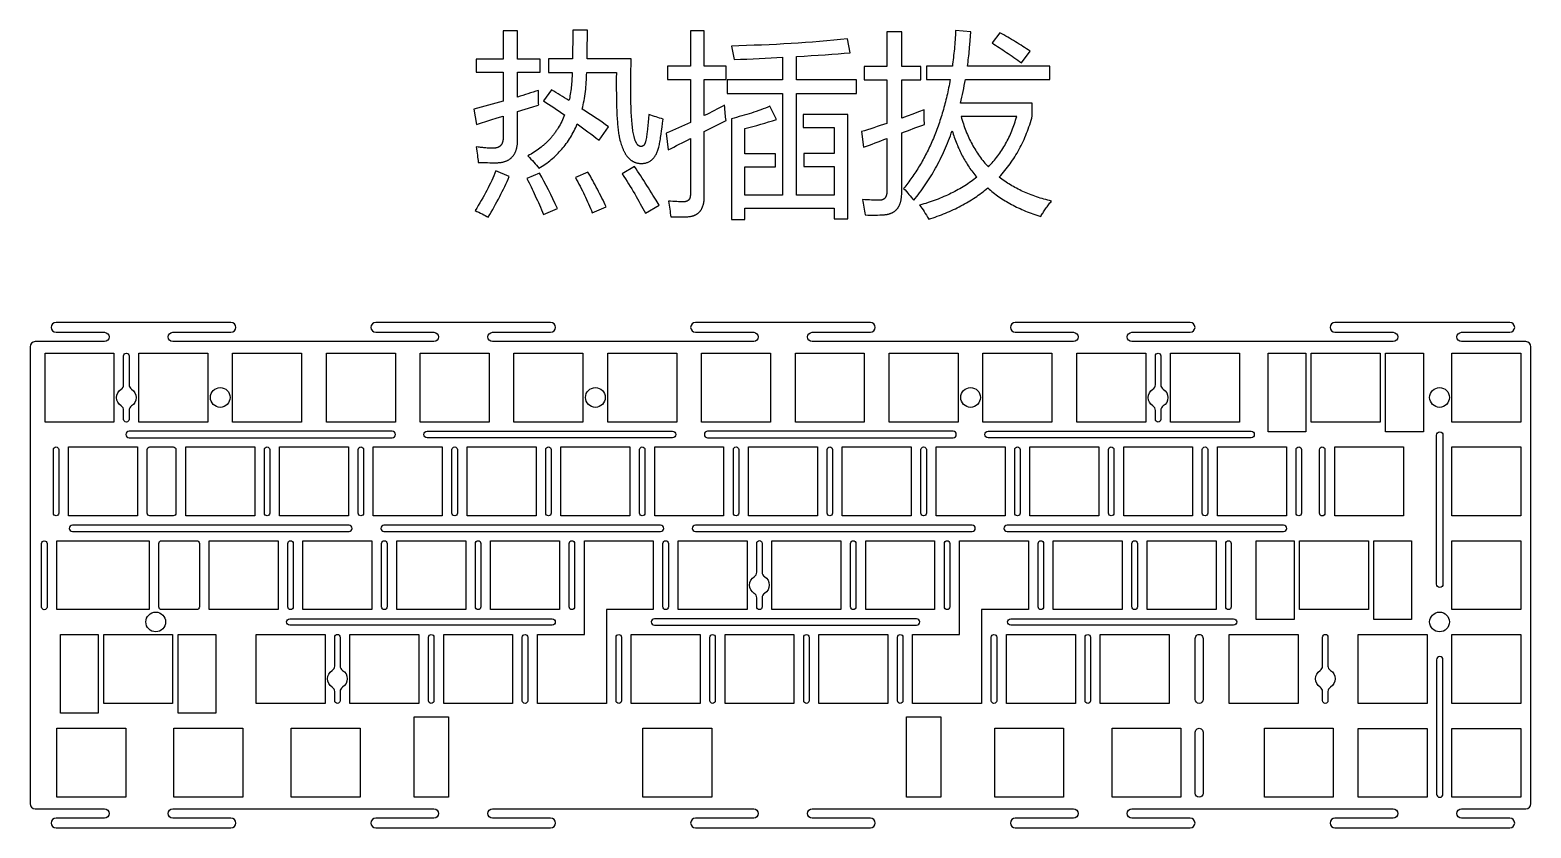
# Model space of a CAD drawing. Header units: millimetres. Extents: x -425 to 310, y -33 to 130.
# Drawn here: x -425 to -120.1, y -32.6 to 129.5 of the extents above; entities that cross this region are included whole.
import ezdxf

# ---------------------------------------------------------------- set-up
doc = ezdxf.new("R2010")
doc.units = ezdxf.units.MM
doc.header["$MEASUREMENT"] = 0
doc.layers.add('Ä¬ÈÏÖµ', color=7, linetype='Continuous', true_color=0xffffff)

msp = doc.modelspace()

# ---------------------------------------------------------------- linework, layer by layer
at = {"layer": 'Ä¬ÈÏÖµ'}
for points in [[(-334.85, 113.43), (-334.27, 110.34), (-331.39, 111.23), (-330.09, 111.64), (-328.88, 112.02), (-328.88, 107.59), (-328.89, 107.46), (-328.89, 107.33), (-328.9, 107.21), (-328.92, 107.1), (-328.93, 106.98), (-328.96, 106.87), (-328.98, 106.77), (-329.01, 106.67), (-329.05, 106.57), (-329.06, 106.53), (-329.08, 106.48), (-329.1, 106.44), (-329.13, 106.39), (-329.15, 106.35), (-329.17, 106.31), (-329.2, 106.27), (-329.22, 106.23), (-329.25, 106.19), (-329.28, 106.16), (-329.31, 106.12), (-329.34, 106.08), (-329.37, 106.05), (-329.4, 106.02), (-329.43, 105.98), (-329.46, 105.95), (-329.5, 105.92), (-329.53, 105.89), (-329.57, 105.87), (-329.61, 105.84), (-329.65, 105.81), (-329.69, 105.79), (-329.73, 105.76), (-329.77, 105.74), (-329.81, 105.72), (-329.85, 105.7), (-329.9, 105.68), (-329.94, 105.66), (-330.04, 105.62), (-330.14, 105.59), (-330.24, 105.57), (-330.35, 105.55), (-330.46, 105.53), (-330.57, 105.51), (-330.69, 105.5), (-330.81, 105.5), (-330.94, 105.49), (-331.13, 105.5), (-331.33, 105.5), (-331.53, 105.5), (-331.73, 105.51), (-331.94, 105.52), (-332.15, 105.54), (-332.36, 105.55), (-332.57, 105.57), (-332.79, 105.59), (-333.01, 105.62), (-333.23, 105.64), (-333.46, 105.67), (-333.68, 105.7), (-333.92, 105.73), (-334.38, 105.8), (-334.31, 105.35), (-334.24, 104.91), (-334.17, 104.49), (-334.11, 104.08), (-334.06, 103.69), (-334.01, 103.32), (-333.96, 102.97), (-333.92, 102.63), (-333.44, 102.61), (-332.97, 102.59), (-332.51, 102.58), (-332.05, 102.57), (-331.6, 102.56), (-331.17, 102.56), (-330.74, 102.55), (-330.32, 102.55), (-330.18, 102.55), (-330.05, 102.55), (-329.92, 102.56), (-329.79, 102.57), (-329.66, 102.58), (-329.53, 102.59), (-329.41, 102.61), (-329.29, 102.62), (-329.17, 102.64), (-329.06, 102.66), (-328.94, 102.69), (-328.83, 102.72), (-328.72, 102.74), (-328.61, 102.77), (-328.51, 102.81), (-328.4, 102.84), (-328.3, 102.88), (-328.2, 102.92), (-328.1, 102.96), (-328.01, 103.01), (-327.92, 103.05), (-327.83, 103.1), (-327.74, 103.16), (-327.65, 103.21), (-327.57, 103.27), (-327.48, 103.32), (-327.4, 103.38), (-327.33, 103.45), (-327.25, 103.51), (-327.18, 103.58), (-327.1, 103.65), (-327.03, 103.72), (-326.97, 103.8), (-326.9, 103.87), (-326.84, 103.95), (-326.78, 104.03), (-326.72, 104.12), (-326.66, 104.2), (-326.61, 104.29), (-326.56, 104.38), (-326.51, 104.47), (-326.46, 104.57), (-326.41, 104.67), (-326.37, 104.77), (-326.33, 104.87), (-326.29, 104.97), (-326.25, 105.08), (-326.21, 105.19), (-326.18, 105.3), (-326.15, 105.41), (-326.12, 105.53), (-326.09, 105.64), (-326.07, 105.76), (-326.05, 105.89), (-326.03, 106.01), (-326.01, 106.14), (-325.99, 106.27), (-325.98, 106.4), (-325.97, 106.53), (-325.96, 106.67), (-325.95, 106.81), (-325.94, 106.95), (-325.94, 107.09), (-325.94, 107.24), (-325.94, 112.93), (-322.82, 113.91), (-321.99, 114.17), (-321.64, 114.29), (-321.66, 114.59), (-321.67, 114.91), (-321.69, 115.25), (-321.7, 115.6), (-321.71, 115.98), (-321.71, 116.38), (-321.72, 116.79), (-321.72, 117.23, -0.003404), (-325.94, 115.89), (-325.94, 120.95), (-321.37, 120.95), (-321.37, 123.62), (-325.94, 123.62), (-325.94, 129.35), (-328.88, 129.35), (-328.88, 123.62), (-334.38, 123.62), (-334.38, 120.95), (-328.88, 120.95), (-328.88, 115.04, -0.006172)], [(-320.71, 115.14), (-320.19, 114.81), (-319.66, 114.46), (-319.13, 114.12), (-318.6, 113.76), (-318.05, 113.39), (-317.5, 113.02), (-316.95, 112.64), (-316.39, 112.25), (-316.53, 111.91), (-316.68, 111.57), (-316.83, 111.24), (-316.98, 110.92), (-317.15, 110.6), (-317.32, 110.28), (-317.49, 109.97), (-317.67, 109.66), (-317.86, 109.36), (-317.95, 109.22), (-318.05, 109.07), (-318.15, 108.93), (-318.25, 108.78), (-318.35, 108.64), (-318.46, 108.5), (-318.56, 108.36), (-318.67, 108.22), (-318.78, 108.08), (-318.89, 107.95), (-319, 107.81), (-319.11, 107.68), (-319.22, 107.55), (-319.34, 107.42), (-319.46, 107.29), (-319.58, 107.16), (-319.7, 107.03), (-319.82, 106.91), (-319.94, 106.78), (-320.07, 106.66), (-320.19, 106.54), (-320.32, 106.42), (-320.45, 106.3), (-320.58, 106.18), (-320.71, 106.07), (-320.85, 105.95), (-321.12, 105.73), (-321.4, 105.51), (-321.68, 105.3), (-321.98, 105.09), (-322.27, 104.88), (-322.58, 104.68), (-322.88, 104.49), (-323.2, 104.3), (-323.52, 104.12), (-323.85, 103.94), (-323.53, 103.62), (-323.23, 103.29), (-322.93, 102.97), (-322.65, 102.66), (-322.37, 102.34), (-322.11, 102.03), (-321.85, 101.73), (-321.6, 101.43), (-321.27, 101.63), (-320.94, 101.84), (-320.62, 102.05), (-320.31, 102.27), (-320, 102.49), (-319.69, 102.72), (-319.4, 102.96), (-319.1, 103.2), (-318.82, 103.44), (-318.54, 103.69), (-318.26, 103.94), (-317.99, 104.2), (-317.73, 104.46), (-317.47, 104.73), (-317.22, 105.01), (-316.97, 105.29), (-316.73, 105.57), (-316.5, 105.86), (-316.27, 106.15), (-316.05, 106.45), (-315.83, 106.76), (-315.62, 107.07), (-315.41, 107.38), (-315.21, 107.7), (-315.02, 108.02), (-314.83, 108.35), (-314.64, 108.69), (-314.47, 109.03), (-314.3, 109.37), (-314.13, 109.72), (-313.97, 110.07), (-313.82, 110.43), (-313.28, 110.04), (-312.74, 109.64), (-312.2, 109.24), (-311.65, 108.83), (-311.09, 108.41), (-310.53, 107.99), (-309.97, 107.56), (-309.4, 107.12), (-307.46, 109.87, 0.007913), (-312.83, 113.45), (-312.72, 113.88), (-312.62, 114.31), (-312.53, 114.74), (-312.44, 115.18), (-312.36, 115.63), (-312.29, 116.08), (-312.22, 116.53), (-312.16, 116.99), (-312.11, 117.46), (-312.06, 117.93), (-312.01, 118.41), (-311.98, 118.89), (-311.95, 119.38), (-311.93, 119.87), (-311.91, 120.37), (-311.9, 120.87), (-305.88, 120.87), (-305.89, 119.71), (-305.89, 118.59), (-305.89, 117.52), (-305.88, 116.49), (-305.87, 115.52), (-305.85, 114.58), (-305.82, 113.69), (-305.81, 113.27), (-305.79, 112.85), (-305.77, 112.45), (-305.75, 112.06), (-305.73, 111.68), (-305.7, 111.31), (-305.68, 110.95), (-305.65, 110.61), (-305.62, 110.27), (-305.59, 109.95), (-305.56, 109.64), (-305.53, 109.34), (-305.49, 109.05), (-305.46, 108.77), (-305.42, 108.51), (-305.38, 108.25), (-305.34, 108.01), (-305.29, 107.78), (-305.22, 107.45), (-305.14, 107.13), (-305.06, 106.82), (-304.97, 106.52), (-304.88, 106.23), (-304.78, 105.95), (-304.68, 105.68), (-304.58, 105.42), (-304.52, 105.3), (-304.47, 105.18), (-304.41, 105.06), (-304.36, 104.94), (-304.3, 104.83), (-304.24, 104.71), (-304.18, 104.6), (-304.12, 104.5), (-304.06, 104.39), (-303.99, 104.29), (-303.93, 104.19), (-303.86, 104.1), (-303.8, 104.01), (-303.73, 103.91), (-303.66, 103.83), (-303.59, 103.74), (-303.52, 103.66), (-303.45, 103.58), (-303.37, 103.5), (-303.3, 103.43), (-303.23, 103.35), (-303.15, 103.28), (-303.07, 103.22), (-302.99, 103.15), (-302.92, 103.09), (-302.84, 103.03), (-302.75, 102.98), (-302.67, 102.92), (-302.59, 102.87), (-302.5, 102.82), (-302.42, 102.78), (-302.33, 102.73), (-302.24, 102.69), (-302.15, 102.65), (-302.07, 102.62), (-301.97, 102.58), (-301.88, 102.55), (-301.79, 102.53), (-301.7, 102.5), (-301.6, 102.48), (-301.5, 102.46), (-301.41, 102.44), (-301.31, 102.43), (-301.21, 102.42), (-301.11, 102.41), (-301.01, 102.4), (-300.9, 102.4), (-300.8, 102.4), (-300.63, 102.4), (-300.46, 102.41), (-300.3, 102.43), (-300.13, 102.45), (-299.98, 102.48), (-299.82, 102.52), (-299.68, 102.57), (-299.53, 102.62), (-299.39, 102.68), (-299.25, 102.74), (-299.12, 102.82), (-298.99, 102.9), (-298.86, 102.98), (-298.74, 103.08), (-298.62, 103.18), (-298.51, 103.29), (-298.4, 103.4), (-298.29, 103.52), (-298.19, 103.65), (-298.09, 103.79), (-297.99, 103.93), (-297.9, 104.08), (-297.81, 104.24), (-297.73, 104.4), (-297.65, 104.57), (-297.57, 104.75), (-297.5, 104.93), (-297.43, 105.12), (-297.37, 105.32), (-297.31, 105.53), (-297.25, 105.74), (-297.2, 105.96), (-297.15, 106.22), (-297.09, 106.48), (-297.04, 106.76), (-296.99, 107.06), (-296.94, 107.36), (-296.88, 107.67), (-296.83, 108), (-296.78, 108.33), (-296.68, 109.04), (-296.58, 109.79), (-296.48, 110.58), (-296.39, 111.42), (-296.74, 111.52), (-297.09, 111.62), (-297.44, 111.73), (-297.8, 111.85), (-298.16, 111.97), (-298.52, 112.09), (-298.89, 112.22), (-299.25, 112.35), (-299.32, 111.55), (-299.39, 110.79), (-299.47, 110.08), (-299.54, 109.41), (-299.62, 108.78), (-299.66, 108.48), (-299.7, 108.2), (-299.74, 107.92), (-299.79, 107.66), (-299.83, 107.4), (-299.87, 107.16), (-299.9, 107), (-299.94, 106.85), (-299.98, 106.71), (-300, 106.65), (-300.02, 106.58), (-300.05, 106.52), (-300.07, 106.47), (-300.1, 106.41), (-300.12, 106.36), (-300.15, 106.31), (-300.18, 106.26), (-300.21, 106.21), (-300.24, 106.17), (-300.27, 106.13), (-300.3, 106.09), (-300.32, 106.08), (-300.34, 106.06), (-300.36, 106.04), (-300.37, 106.03), (-300.39, 106.01), (-300.41, 106), (-300.43, 105.98), (-300.45, 105.97), (-300.47, 105.96), (-300.49, 105.95), (-300.51, 105.94), (-300.53, 105.93), (-300.55, 105.92), (-300.57, 105.91), (-300.59, 105.9), (-300.61, 105.89), (-300.63, 105.88), (-300.65, 105.87), (-300.67, 105.87), (-300.69, 105.86), (-300.72, 105.86), (-300.74, 105.85), (-300.76, 105.85), (-300.78, 105.85), (-300.81, 105.85), (-300.83, 105.84), (-300.85, 105.84), (-300.88, 105.84), (-300.91, 105.84), (-300.94, 105.84), (-300.97, 105.85), (-301, 105.85), (-301.03, 105.86), (-301.06, 105.86), (-301.09, 105.87), (-301.11, 105.88), (-301.14, 105.89), (-301.17, 105.9), (-301.2, 105.91), (-301.23, 105.92), (-301.25, 105.94), (-301.28, 105.95), (-301.31, 105.97), (-301.33, 105.99), (-301.36, 106), (-301.39, 106.02), (-301.41, 106.04), (-301.44, 106.07), (-301.46, 106.09), (-301.49, 106.11), (-301.51, 106.14), (-301.54, 106.16), (-301.59, 106.22), (-301.64, 106.28), (-301.68, 106.34), (-301.73, 106.41), (-301.78, 106.49), (-301.82, 106.57), (-301.86, 106.65), (-301.91, 106.74), (-301.95, 106.83), (-301.99, 106.92), (-302.03, 107.02), (-302.07, 107.13), (-302.11, 107.24), (-302.15, 107.35), (-302.18, 107.47), (-302.22, 107.59), (-302.25, 107.72), (-302.29, 107.85), (-302.35, 108.13), (-302.4, 108.39), (-302.45, 108.67), (-302.5, 108.96), (-302.54, 109.26), (-302.59, 109.58), (-302.63, 109.91), (-302.67, 110.26), (-302.7, 110.62), (-302.74, 111), (-302.77, 111.39), (-302.79, 111.8), (-302.82, 112.22), (-302.84, 112.65), (-302.87, 113.1), (-302.89, 113.57), (-302.9, 114.04), (-302.92, 114.54), (-302.93, 115.04), (-302.94, 115.57), (-302.95, 116.1), (-302.95, 116.65), (-302.95, 117.22), (-302.96, 117.8), (-302.95, 118.39), (-302.95, 119), (-302.94, 119.62), (-302.93, 120.26), (-302.92, 120.91), (-302.91, 121.58), (-302.89, 122.26), (-302.85, 123.66), (-311.84, 123.66), (-311.81, 125.28), (-311.79, 126.04), (-311.78, 126.79), (-311.77, 127.51), (-311.77, 128.2), (-311.76, 128.87), (-311.76, 129.51), (-314.75, 129.51), (-314.74, 128.84), (-314.74, 128.16), (-314.74, 127.45), (-314.75, 126.73), (-314.76, 125.99), (-314.77, 125.23), (-314.79, 124.46), (-314.8, 123.66), (-319.63, 123.66), (-319.63, 120.87), (-314.86, 120.87), (-314.87, 120.49), (-314.88, 120.1), (-314.9, 119.73), (-314.92, 119.35), (-314.94, 118.98), (-314.97, 118.62), (-315, 118.25), (-315.04, 117.89), (-315.08, 117.54), (-315.13, 117.19), (-315.18, 116.84), (-315.24, 116.5), (-315.3, 116.16), (-315.36, 115.82), (-315.43, 115.49), (-315.5, 115.16, 0.003199), (-319.05, 117.35)], [(-295.73, 108.55), (-295.34, 105.15, -0.001706), (-290.85, 107.45), (-290.85, 96.08), (-290.85, 95.99), (-290.85, 95.9), (-290.86, 95.82), (-290.87, 95.74), (-290.88, 95.66), (-290.9, 95.58), (-290.91, 95.51), (-290.93, 95.44), (-290.96, 95.37), (-290.98, 95.31), (-291, 95.27), (-291.01, 95.24), (-291.03, 95.21), (-291.04, 95.18), (-291.06, 95.16), (-291.08, 95.13), (-291.09, 95.1), (-291.11, 95.08), (-291.13, 95.05), (-291.15, 95.03), (-291.17, 95), (-291.2, 94.98), (-291.22, 94.95), (-291.24, 94.93), (-291.26, 94.91), (-291.29, 94.89), (-291.31, 94.87), (-291.34, 94.85), (-291.36, 94.83), (-291.39, 94.82), (-291.42, 94.8), (-291.45, 94.78), (-291.48, 94.77), (-291.51, 94.75), (-291.54, 94.74), (-291.57, 94.73), (-291.6, 94.71), (-291.63, 94.7), (-291.7, 94.68), (-291.77, 94.66), (-291.84, 94.65), (-291.91, 94.63), (-291.99, 94.62), (-292.07, 94.62), (-292.16, 94.61), (-292.24, 94.61), (-292.55, 94.61), (-292.88, 94.62), (-293.23, 94.63), (-293.61, 94.65), (-294, 94.67), (-294.41, 94.7), (-294.85, 94.73), (-295.3, 94.76), (-295.23, 94.34), (-295.16, 93.92), (-295.09, 93.51), (-295.03, 93.11), (-294.97, 92.71), (-294.92, 92.32), (-294.88, 91.93), (-294.84, 91.55), (-294.37, 91.54), (-293.91, 91.54), (-293.46, 91.54), (-293.03, 91.54), (-292.6, 91.55), (-292.19, 91.56), (-291.78, 91.57), (-291.39, 91.59), (-291.18, 91.6), (-291.08, 91.61), (-290.98, 91.63), (-290.88, 91.64), (-290.79, 91.66), (-290.69, 91.68), (-290.6, 91.7), (-290.51, 91.72), (-290.42, 91.74), (-290.33, 91.77), (-290.24, 91.79), (-290.16, 91.82), (-290.08, 91.85), (-289.99, 91.89), (-289.91, 91.92), (-289.84, 91.96), (-289.76, 91.99), (-289.68, 92.03), (-289.61, 92.08), (-289.54, 92.12), (-289.47, 92.17), (-289.4, 92.21), (-289.34, 92.26), (-289.27, 92.31), (-289.21, 92.37), (-289.15, 92.42), (-289.09, 92.48), (-289.03, 92.54), (-288.97, 92.6), (-288.91, 92.66), (-288.86, 92.72), (-288.81, 92.79), (-288.76, 92.85), (-288.71, 92.92), (-288.66, 93), (-288.62, 93.07), (-288.58, 93.14), (-288.53, 93.22), (-288.49, 93.3), (-288.45, 93.38), (-288.42, 93.46), (-288.38, 93.54), (-288.35, 93.63), (-288.32, 93.72), (-288.29, 93.81), (-288.26, 93.9), (-288.23, 93.99), (-288.2, 94.09), (-288.18, 94.18), (-288.14, 94.38), (-288.1, 94.59), (-288.07, 94.8), (-288.05, 95.03), (-288.03, 95.25), (-288.02, 95.49), (-288.02, 95.73), (-288.02, 108.9), (-283.6, 111.15), (-283.65, 111.45), (-283.7, 111.78), (-283.74, 112.13), (-283.78, 112.51), (-283.81, 112.9), (-283.85, 113.33), (-283.88, 113.78), (-283.91, 114.25, -0.007573), (-288.02, 112.12), (-288.02, 119.48), (-283.56, 119.48), (-283.56, 122.19), (-288.02, 122.19), (-288.02, 129.32), (-290.85, 129.32), (-290.85, 122.19), (-295.46, 122.19), (-295.46, 119.48), (-290.85, 119.48), (-290.85, 110.74), (-291.44, 110.46), (-292.04, 110.18), (-292.65, 109.91), (-293.26, 109.63), (-293.87, 109.36), (-294.49, 109.09), (-295.1, 108.82)], [(-256.06, 108.86), (-255.68, 105.69, 0.001824), (-250.95, 107.47), (-250.95, 96.66), (-250.95, 96.56), (-250.96, 96.45), (-250.96, 96.35), (-250.97, 96.25), (-250.99, 96.16), (-251, 96.07), (-251.02, 95.98), (-251.05, 95.9), (-251.07, 95.82), (-251.1, 95.74), (-251.13, 95.67), (-251.15, 95.63), (-251.17, 95.6), (-251.19, 95.57), (-251.21, 95.53), (-251.23, 95.5), (-251.25, 95.47), (-251.27, 95.44), (-251.29, 95.41), (-251.31, 95.38), (-251.34, 95.36), (-251.36, 95.33), (-251.39, 95.3), (-251.41, 95.28), (-251.44, 95.25), (-251.47, 95.23), (-251.5, 95.21), (-251.53, 95.19), (-251.56, 95.16), (-251.59, 95.14), (-251.62, 95.13), (-251.65, 95.11), (-251.68, 95.09), (-251.72, 95.07), (-251.75, 95.06), (-251.79, 95.04), (-251.82, 95.03), (-251.86, 95.02), (-251.9, 95), (-251.97, 94.98), (-252.05, 94.96), (-252.14, 94.95), (-252.22, 94.93), (-252.31, 94.93), (-252.4, 94.92), (-252.5, 94.92), (-252.85, 94.92), (-253.22, 94.93), (-253.61, 94.94), (-254.03, 94.96), (-254.47, 94.98), (-254.92, 95.01), (-255.41, 95.04), (-255.91, 95.07), (-255.82, 94.69), (-255.74, 94.31), (-255.66, 93.93), (-255.59, 93.53), (-255.52, 93.14), (-255.45, 92.74), (-255.39, 92.34), (-255.33, 91.94), (-254.8, 91.93), (-254.29, 91.92), (-253.79, 91.92), (-253.31, 91.93), (-252.85, 91.93), (-252.39, 91.94), (-251.95, 91.96), (-251.53, 91.98), (-251.42, 91.99), (-251.31, 92), (-251.2, 92.01), (-251.09, 92.02), (-250.99, 92.04), (-250.89, 92.06), (-250.79, 92.08), (-250.69, 92.1), (-250.59, 92.13), (-250.49, 92.15), (-250.4, 92.18), (-250.31, 92.21), (-250.22, 92.24), (-250.13, 92.28), (-250.04, 92.31), (-249.95, 92.35), (-249.87, 92.39), (-249.79, 92.43), (-249.71, 92.47), (-249.63, 92.52), (-249.55, 92.57), (-249.48, 92.62), (-249.41, 92.67), (-249.34, 92.72), (-249.27, 92.77), (-249.2, 92.83), (-249.13, 92.89), (-249.07, 92.95), (-249.01, 93.01), (-248.95, 93.07), (-248.89, 93.14), (-248.83, 93.21), (-248.77, 93.27), (-248.72, 93.35), (-248.67, 93.42), (-248.62, 93.49), (-248.57, 93.57), (-248.52, 93.65), (-248.48, 93.73), (-248.44, 93.81), (-248.39, 93.9), (-248.35, 93.98), (-248.32, 94.07), (-248.28, 94.16), (-248.25, 94.25), (-248.21, 94.35), (-248.18, 94.44), (-248.15, 94.54), (-248.13, 94.64), (-248.1, 94.74), (-248.08, 94.84), (-248.06, 94.95), (-248.03, 95.05), (-248.02, 95.16), (-248, 95.27), (-247.98, 95.39), (-247.96, 95.62), (-247.94, 95.85), (-247.93, 96.1), (-247.93, 96.35), (-247.93, 108.61, -0.000061), (-243.28, 110.34), (-243.31, 110.69), (-243.33, 111.05), (-243.35, 111.41), (-243.36, 111.78), (-243.37, 112.15), (-243.37, 112.54), (-243.37, 112.92), (-243.36, 113.32), (-244.54, 112.87), (-245.69, 112.44), (-246.82, 112.02), (-247.93, 111.61), (-247.93, 119.36), (-244.06, 119.36), (-244.06, 122.07), (-247.93, 122.07), (-247.93, 129.16), (-250.95, 129.16), (-250.95, 122.07), (-255.56, 122.07), (-255.56, 119.36), (-250.95, 119.36), (-250.95, 110.55), (-251.62, 110.32), (-252.29, 110.1), (-252.94, 109.88), (-253.58, 109.66), (-254.22, 109.46), (-254.84, 109.25), (-255.46, 109.06)], [(-289.79, -30.59, 0.999926), (-289.79, -32.59), (-254.29, -32.59, 0.999926), (-254.29, -30.59), (-266.1, -30.59, -0.999416), (-266.1, -28.7), (-213.05, -28.7, -0.999491), (-213.05, -30.59), (-224.85, -30.59, 0.999926), (-224.85, -32.59), (-189.35, -32.59, 0.999926), (-189.35, -30.59), (-201.16, -30.59, -0.999437), (-201.16, -28.7), (-148.11, -28.7, -0.999514), (-148.11, -30.59), (-159.92, -30.59, 0.999926), (-159.92, -32.59), (-124.42, -32.59, 1), (-124.42, -30.59), (-134.22, -30.59, -0.999421), (-134.22, -28.7), (-121.16, -28.7, 0.41417), (-120.11, -27.65), (-120.11, 65.16, 0.414129), (-121.16, 66.21), (-134.22, 66.21, -0.999395), (-134.22, 68.1), (-124.42, 68.1, 1), (-124.42, 70.1), (-159.92, 70.1, 0.999926), (-159.92, 68.1), (-148.11, 68.1, -0.999514), (-148.11, 66.21), (-201.16, 66.21, -0.999437), (-201.16, 68.1), (-189.35, 68.1, 0.999926), (-189.35, 70.1), (-224.85, 70.1, 0.999926), (-224.85, 68.1), (-213.05, 68.1, -0.999491), (-213.05, 66.21), (-266.1, 66.21, -0.999416), (-266.1, 68.1), (-254.29, 68.1, 0.999926), (-254.29, 70.1), (-289.79, 70.1, 0.999926), (-289.79, 68.1), (-277.99, 68.1, -0.999469), (-277.99, 66.21), (-331.03, 66.21, -0.999397), (-331.03, 68.1), (-319.23, 68.1, 0.999926), (-319.23, 70.1), (-354.73, 70.1, 0.999926), (-354.73, 68.1), (-342.92, 68.1, -0.999448), (-342.92, 66.21), (-395.97, 66.21, -0.999378), (-395.97, 68.1), (-384.17, 68.1, 0.999926), (-384.17, 70.1), (-419.67, 70.1, 1), (-419.67, 68.1), (-409.86, 68.1, -0.999311), (-409.86, 66.21), (-423.92, 66.21, 0.414212), (-424.97, 65.16), (-424.97, -27.65, 0.414212), (-423.92, -28.7), (-409.86, -28.7, -0.999308), (-409.86, -30.59), (-419.67, -30.59, 1), (-419.67, -32.59), (-384.17, -32.59, 0.999926), (-384.17, -30.59), (-395.97, -30.59, -0.999378), (-395.97, -28.7), (-342.92, -28.7, -0.999448), (-342.92, -30.59), (-354.73, -30.59, 0.999926), (-354.73, -32.59), (-319.23, -32.59, 0.999926), (-319.23, -30.59), (-331.03, -30.59, -0.999397), (-331.03, -28.7), (-277.99, -28.7, -0.999469), (-277.99, -30.59)], [(-405.95, 52.25, 0.259846), (-406.45, 53.15, -0.557323), (-406.45, 56.55, 0.259846), (-405.95, 57.44), (-405.95, 63.32, -1), (-404.85, 63.32), (-404.85, 57.45, 0.260735), (-404.35, 56.55, -0.559508), (-404.35, 53.14, 0.260735), (-404.85, 52.25), (-404.85, 50.42, -1), (-405.95, 50.42)], [(-196.4, 52.25, 0.259846), (-196.9, 53.15, -0.557323), (-196.9, 56.55, 0.259846), (-196.4, 57.44), (-196.4, 63.32, -1), (-195.3, 63.32), (-195.3, 57.45, 0.260735), (-194.8, 56.55, -0.559508), (-194.8, 53.14, 0.260735), (-195.3, 52.25), (-195.3, 50.42, -1), (-196.4, 50.42)], [(-404.84, 47.99, 1), (-404.84, 46.69), (-351.42, 46.69, 1), (-351.42, 47.99)], [(-294.45, 47.99, -1), (-294.45, 46.69), (-344.32, 46.69, -1), (-344.32, 47.99)], [(-237.48, 46.69, 1), (-237.48, 47.99), (-287.35, 47.99, 1), (-287.35, 46.69)], [(-176.96, 47.99, -1), (-176.96, 46.69), (-230.38, 46.69, -1), (-230.38, 47.99)], [(-137.99, 16.91, -0.99966), (-139.29, 16.91), (-139.29, 47.21, -0.999117), (-137.99, 47.21)], [(-420.23, 44.27, -1), (-419.13, 44.27), (-419.13, 31.37, -1), (-420.23, 31.37)], [(-401.18, 31.37), (-401.18, 44.27, -0.414214), (-400.63, 44.82), (-395.87, 44.82, -0.414214), (-395.32, 44.27), (-395.32, 31.37, -0.414214), (-395.87, 30.82), (-400.63, 30.82, -0.414214)], [(-376.27, 44.27), (-376.27, 31.37, -1), (-377.37, 31.37), (-377.37, 44.27, -1)], [(-358.32, 44.27, -1), (-357.22, 44.27), (-357.22, 31.37, -1), (-358.32, 31.37)], [(-338.17, 44.27), (-338.17, 31.37, -1), (-339.27, 31.37), (-339.27, 44.27, -1)], [(-320.22, 44.27, -1), (-319.12, 44.27), (-319.12, 31.37, -1), (-320.22, 31.37)], [(-300.07, 44.27), (-300.07, 31.37, -1), (-301.17, 31.37), (-301.17, 44.27, -1)], [(-282.12, 44.27, -1), (-281.02, 44.27), (-281.02, 31.37, -1), (-282.12, 31.37)], [(-261.97, 44.27), (-261.97, 31.37, -1), (-263.07, 31.37), (-263.07, 44.27, -1)], [(-244.02, 44.27, -1), (-242.92, 44.27), (-242.92, 31.37, -1), (-244.02, 31.37)], [(-223.87, 44.27), (-223.87, 31.37, -1), (-224.97, 31.37), (-224.97, 44.27, -1)], [(-205.92, 44.27, -1), (-204.82, 44.27), (-204.82, 31.37, -1), (-205.92, 31.37)], [(-185.77, 44.27), (-185.77, 31.37, -1), (-186.87, 31.37), (-186.87, 44.27, -1)], [(-167.82, 44.27, -1), (-166.72, 44.27), (-166.72, 31.37, -1), (-167.82, 31.37)], [(-161.96, 44.26), (-161.96, 31.36, -1), (-163.06, 31.36), (-163.06, 44.26, -1)], [(-360.18, 28.93), (-416.36, 28.93, 1), (-416.36, 27.63), (-360.18, 27.63, 0.999115)], [(-296.9, 28.93), (-353.08, 28.93, 1), (-353.08, 27.63), (-296.9, 27.63, 0.999115)], [(-233.62, 28.93), (-289.8, 28.93, 1), (-289.8, 27.63), (-233.62, 27.63, 0.999115)], [(-170.35, 28.93), (-226.52, 28.93, 1), (-226.52, 27.63), (-170.35, 27.63, 0.999115)], [(-422.62, 25.19, -1), (-421.52, 25.19), (-421.52, 12.29, -1), (-422.62, 12.29)], [(-398.8, 12.32), (-398.8, 25.22, -0.414214), (-398.25, 25.77), (-391.11, 25.77, -0.414214), (-390.56, 25.22), (-390.56, 12.32, -0.414214), (-391.11, 11.77), (-398.25, 11.77, -0.414214)], [(-371.51, 25.22), (-371.51, 12.32, -1), (-372.61, 12.32), (-372.61, 25.22, -1)], [(-353.56, 25.22, -1), (-352.46, 25.22), (-352.46, 12.32, -1), (-353.56, 12.32)], [(-333.41, 25.22), (-333.41, 12.32, -1), (-334.51, 12.32), (-334.51, 25.22, -1)], [(-315.46, 25.22, -1), (-314.36, 25.22), (-314.36, 12.32, -1), (-315.46, 12.32)], [(-295.31, 25.22), (-295.31, 12.32, -1), (-296.41, 12.32), (-296.41, 25.22, -1)], [(-277.37, 14.17, 0.259846), (-277.86, 15.06, -0.557323), (-277.86, 18.46, 0.259846), (-277.37, 19.36), (-277.37, 25.23, -1), (-276.27, 25.23), (-276.27, 19.36, 0.260735), (-275.77, 18.47, -0.559508), (-275.77, 15.06, 0.260735), (-276.27, 14.16), (-276.27, 12.33, -1), (-277.37, 12.33)], [(-257.21, 25.22), (-257.21, 12.32, -1), (-258.31, 12.32), (-258.31, 25.22, -1)], [(-239.26, 25.22, -1), (-238.16, 25.22), (-238.16, 12.32, -1), (-239.26, 12.32)], [(-219.11, 25.22), (-219.11, 12.32, -1), (-220.21, 12.32), (-220.21, 25.22, -1)], [(-201.16, 25.22, -1), (-200.06, 25.22), (-200.06, 12.32, -1), (-201.16, 12.32)], [(-181.01, 25.22), (-181.01, 12.32, -1), (-182.11, 12.32), (-182.11, 25.22, -1)], [(-372.2, 8.61, -1), (-372.2, 9.91), (-318.93, 9.91, -1), (-318.93, 8.61)], [(-244.89, 8.61, 1), (-244.89, 9.91), (-298.15, 9.91, 1), (-298.15, 8.61)], [(-225.77, 8.61, -1), (-225.77, 9.91), (-180.5, 9.91, -0.99966), (-180.5, 8.61)], [(-363.09, -4.88, 0.259846), (-363.59, -3.99, -0.557323), (-363.59, -0.59, 0.259846), (-363.09, 0.31), (-363.09, 6.18, -1), (-361.99, 6.18), (-361.99, 0.31, 0.260735), (-361.49, -0.58, -0.559508), (-361.49, -3.99, 0.260735), (-361.99, -4.89), (-361.99, -6.72, -1), (-363.09, -6.72)], [(-344.03, 6.17, -1), (-342.93, 6.17), (-342.93, -6.73, -1), (-344.03, -6.73)], [(-323.88, 6.17), (-323.88, -6.73, -1), (-324.98, -6.73), (-324.98, 6.17, -1)], [(-305.93, 6.17, -1), (-304.83, 6.17), (-304.83, -6.73, -1), (-305.93, -6.73)], [(-285.78, 6.17), (-285.78, -6.73, -1), (-286.88, -6.73), (-286.88, 6.17, -1)], [(-267.83, 6.17, -1), (-266.73, 6.17), (-266.73, -6.73, -1), (-267.83, -6.73)], [(-247.68, 6.17), (-247.68, -6.73, -1), (-248.78, -6.73), (-248.78, 6.17, -1)], [(-229.73, 6.17, -1), (-228.63, 6.17), (-228.63, -6.73, -1), (-229.73, -6.73)], [(-209.58, 6.17), (-209.58, -6.73, -1), (-210.68, -6.73), (-210.68, 6.17, -1)], [(-186.71, -6.48, -1), (-188.31, -6.48), (-188.31, 5.92, -1.000002), (-186.71, 5.92)], [(-162.44, -4.88, 0.259846), (-162.94, -3.99, -0.557323), (-162.94, -0.59, 0.259846), (-162.44, 0.31), (-162.44, 6.18, -1), (-161.34, 6.18), (-161.34, 0.31, 0.260735), (-160.84, -0.58, -0.559508), (-160.84, -3.99, 0.260735), (-161.34, -4.89), (-161.34, -6.72, -1), (-162.44, -6.72)], [(-139.29, -25.7, 0.999117), (-137.99, -25.7), (-137.99, 1.6, 0.999601), (-139.29, 1.6)], [(-186.71, -25.54, -1), (-188.31, -25.54), (-188.31, -13.14, -1.000002), (-186.71, -13.14)]]:
    msp.add_lwpolyline(points, format="xyb", close=True, dxfattribs=at)
for points in [[(-237.64, 122.15), (-242.89, 122.15), (-242.89, 119.44), (-238.07, 119.44), (-238.15, 119.02), (-238.23, 118.6), (-238.31, 118.18), (-238.39, 117.77), (-238.47, 117.36), (-238.56, 116.95), (-238.65, 116.54), (-238.74, 116.14), (-238.84, 115.73), (-238.93, 115.33), (-239.03, 114.94), (-239.14, 114.54), (-239.24, 114.15), (-239.34, 113.76), (-239.45, 113.37), (-239.56, 112.99), (-239.68, 112.6), (-239.79, 112.22), (-239.91, 111.85), (-240.03, 111.47), (-240.15, 111.1), (-240.27, 110.73), (-240.4, 110.36), (-240.53, 109.99), (-240.66, 109.63), (-240.79, 109.27), (-240.93, 108.91), (-241.07, 108.55), (-241.21, 108.2), (-241.35, 107.85), (-241.49, 107.5), (-241.64, 107.15), (-241.79, 106.81), (-241.94, 106.46), (-242.09, 106.12), (-242.25, 105.79), (-242.41, 105.45), (-242.57, 105.12), (-242.73, 104.79), (-242.9, 104.46), (-243.06, 104.14), (-243.23, 103.81), (-243.4, 103.49), (-243.58, 103.18), (-243.76, 102.86), (-243.93, 102.55), (-244.12, 102.24), (-244.3, 101.93), (-244.48, 101.62), (-244.67, 101.32), (-244.86, 101.02), (-245.05, 100.72), (-245.25, 100.42), (-245.45, 100.13), (-245.65, 99.84), (-245.85, 99.55), (-246.05, 99.26), (-246.26, 98.98), (-246.47, 98.69), (-246.68, 98.42), (-246.89, 98.14), (-247.1, 97.86), (-247.32, 97.59), (-247.54, 97.32), (-247.25, 97.01), (-246.98, 96.71), (-246.71, 96.4), (-246.45, 96.1), (-246.19, 95.8), (-245.95, 95.51), (-245.72, 95.21), (-245.49, 94.92), (-245.18, 95.29), (-244.88, 95.67), (-244.58, 96.05), (-244.28, 96.44), (-243.99, 96.83), (-243.7, 97.23), (-243.42, 97.63), (-243.14, 98.03), (-242.86, 98.44), (-242.59, 98.86), (-242.33, 99.27), (-242.06, 99.69), (-241.81, 100.12), (-241.55, 100.55), (-241.3, 100.99), (-241.05, 101.43), (-240.81, 101.87), (-240.57, 102.32), (-240.34, 102.77), (-240.11, 103.23), (-239.88, 103.69), (-239.66, 104.16), (-239.44, 104.63), (-239.23, 105.1), (-239.02, 105.58), (-238.81, 106.06), (-238.61, 106.55), (-238.41, 107.04), (-238.22, 107.54), (-238.03, 108.04), (-237.85, 108.55), (-237.66, 109.06), (-237.56, 108.72), (-237.46, 108.38), (-237.35, 108.04), (-237.24, 107.71), (-237.12, 107.38), (-237, 107.05), (-236.88, 106.73), (-236.75, 106.4), (-236.62, 106.09), (-236.49, 105.77), (-236.35, 105.46), (-236.21, 105.15), (-236.07, 104.84), (-235.92, 104.54), (-235.77, 104.24), (-235.62, 103.94), (-235.46, 103.65), (-235.3, 103.36), (-235.13, 103.07), (-234.96, 102.79), (-234.79, 102.51), (-234.61, 102.23), (-234.43, 101.95), (-234.25, 101.68), (-234.06, 101.41), (-233.87, 101.14), (-233.67, 100.88), (-233.48, 100.62), (-233.27, 100.36), (-233.07, 100.11), (-232.86, 99.85), (-232.65, 99.61), (-232.94, 99.38), (-233.24, 99.15), (-233.54, 98.93), (-233.84, 98.71), (-234.15, 98.5), (-234.47, 98.29), (-234.79, 98.08), (-235.11, 97.87), (-235.44, 97.67), (-235.77, 97.47), (-236.11, 97.27), (-236.45, 97.08), (-236.8, 96.89), (-237.15, 96.71), (-237.51, 96.52), (-237.87, 96.34), (-238.24, 96.17), (-238.61, 95.99), (-238.98, 95.82), (-239.36, 95.66), (-239.75, 95.49), (-240.14, 95.33), (-240.53, 95.18), (-240.93, 95.02), (-241.33, 94.87), (-241.74, 94.73), (-242.15, 94.58), (-242.57, 94.44), (-242.99, 94.3), (-243.42, 94.17), (-243.85, 94.04), (-244.29, 93.91), (-244.17, 93.76), (-244.06, 93.61), (-243.82, 93.29), (-243.59, 92.95), (-243.36, 92.61), (-243.13, 92.25), (-242.89, 91.87), (-242.66, 91.48), (-242.43, 91.08), (-241.99, 91.23), (-241.55, 91.37), (-241.12, 91.52), (-240.69, 91.68), (-240.26, 91.83), (-239.84, 91.99), (-239.43, 92.16), (-239.01, 92.32), (-238.61, 92.49), (-238.21, 92.67), (-237.81, 92.85), (-237.41, 93.03), (-237.02, 93.21), (-236.64, 93.4), (-236.26, 93.6), (-235.88, 93.79), (-235.51, 93.99), (-235.14, 94.19), (-234.78, 94.4), (-234.42, 94.61), (-234.07, 94.83), (-233.72, 95.04), (-233.37, 95.26), (-233.03, 95.49), (-232.69, 95.72), (-232.36, 95.95), (-232.03, 96.19), (-231.71, 96.43), (-231.39, 96.67), (-231.08, 96.91), (-230.77, 97.16), (-230.46, 97.42), (-230.19, 97.18), (-229.91, 96.95), (-229.63, 96.73), (-229.35, 96.5), (-229.06, 96.28), (-228.77, 96.06), (-228.47, 95.85), (-228.17, 95.64), (-227.87, 95.43), (-227.56, 95.23), (-227.25, 95.03), (-226.93, 94.83), (-226.61, 94.64), (-226.28, 94.45), (-225.95, 94.26), (-225.62, 94.08), (-225.28, 93.9), (-224.94, 93.73), (-224.59, 93.55), (-224.24, 93.39), (-223.88, 93.22), (-223.52, 93.06), (-223.16, 92.9), (-222.79, 92.74), (-222.42, 92.59), (-222.04, 92.44), (-221.66, 92.3), (-221.27, 92.16), (-220.88, 92.02), (-220.49, 91.89), (-220.09, 91.75), (-219.69, 91.63), (-219.58, 91.82), (-219.46, 92.02), (-219.34, 92.21), (-219.22, 92.4), (-219.09, 92.6), (-218.96, 92.79), (-218.83, 92.99), (-218.69, 93.19), (-218.55, 93.38), (-218.41, 93.58), (-218.26, 93.78), (-218.11, 93.97), (-217.96, 94.17), (-217.81, 94.37), (-217.65, 94.57), (-217.48, 94.76), (-217.88, 94.86), (-218.27, 94.95), (-218.65, 95.05), (-219.03, 95.16), (-219.41, 95.27), (-219.79, 95.38), (-220.16, 95.49), (-220.52, 95.61), (-220.88, 95.74), (-221.24, 95.87), (-221.6, 96), (-221.95, 96.13), (-222.29, 96.27), (-222.64, 96.41), (-222.97, 96.56), (-223.31, 96.71), (-223.64, 96.87), (-223.96, 97.02), (-224.29, 97.19), (-224.61, 97.35), (-224.92, 97.52), (-225.23, 97.7), (-225.54, 97.87), (-225.84, 98.05), (-226.14, 98.24), (-226.43, 98.43), (-226.72, 98.62), (-227.01, 98.82), (-227.29, 99.02), (-227.57, 99.22), (-227.85, 99.43), (-228.12, 99.65), (-227.82, 99.96), (-227.53, 100.29), (-227.25, 100.62), (-226.97, 100.95), (-226.7, 101.29), (-226.43, 101.63), (-226.17, 101.97), (-225.92, 102.33), (-225.67, 102.68), (-225.42, 103.04), (-225.18, 103.4), (-224.95, 103.77), (-224.72, 104.15), (-224.49, 104.52), (-224.28, 104.9), (-224.06, 105.29), (-223.86, 105.68), (-223.65, 106.08), (-223.46, 106.48), (-223.27, 106.88), (-223.08, 107.29), (-222.9, 107.7), (-222.73, 108.12), (-222.56, 108.54), (-222.39, 108.97), (-222.23, 109.4), (-222.08, 109.83), (-221.93, 110.27), (-221.79, 110.72), (-221.65, 111.17), (-221.52, 111.62), (-221.4, 112.08), (-221.4, 114.67), (-236, 114.67), (-235.86, 115.25), (-235.72, 115.84), (-235.58, 116.42), (-235.46, 117.02), (-235.33, 117.62), (-235.21, 118.22), (-235.1, 118.83), (-234.99, 119.44), (-217.87, 119.44), (-217.87, 122.15), (-234.57, 122.15), (-234.51, 122.57), (-234.45, 123), (-234.4, 123.42), (-234.35, 123.85), (-234.3, 124.28), (-234.25, 124.72), (-234.2, 125.15), (-234.16, 125.59), (-234.12, 126.03), (-234.07, 126.47), (-234, 127.36), (-233.93, 128.25), (-233.87, 129.16), (-236.97, 129.39), (-236.99, 128.92), (-237.02, 128.45), (-237.05, 127.99), (-237.08, 127.52), (-237.12, 127.06), (-237.15, 126.6), (-237.19, 126.15), (-237.23, 125.69), (-237.28, 125.24), (-237.32, 124.79), (-237.37, 124.35), (-237.42, 123.9), (-237.47, 123.46), (-237.53, 123.02), (-237.59, 122.58)], [(-229.57, 126.88), (-229.21, 126.65), (-228.85, 126.42), (-228.49, 126.19), (-228.12, 125.95), (-227.75, 125.71), (-227.39, 125.47), (-227.02, 125.22), (-226.64, 124.97), (-226.27, 124.71), (-225.89, 124.45), (-225.52, 124.19), (-225.14, 123.92), (-224.76, 123.65), (-224.37, 123.37), (-223.99, 123.09), (-223.6, 122.81), (-221.86, 125.21), (-222.22, 125.45), (-222.58, 125.69), (-222.95, 125.93), (-223.32, 126.17), (-223.69, 126.41), (-224.07, 126.65), (-224.45, 126.88), (-224.83, 127.12), (-225.22, 127.35), (-225.61, 127.59), (-226, 127.82), (-226.4, 128.05), (-226.8, 128.28), (-227.2, 128.51), (-227.61, 128.74), (-228.02, 128.97)], [(-273.38, 111.3), (-274.69, 114.02), (-275.14, 113.83), (-275.59, 113.65), (-276.04, 113.48), (-276.51, 113.31), (-276.97, 113.14), (-277.45, 112.97), (-277.93, 112.81), (-278.41, 112.65), (-278.9, 112.49), (-279.4, 112.34), (-279.91, 112.19), (-280.42, 112.05), (-280.93, 111.91), (-281.46, 111.77), (-281.98, 111.63), (-282.52, 111.5), (-282.52, 91.05), (-279.77, 91.05), (-279.77, 93.33), (-261.64, 93.33), (-261.64, 91.16), (-258.85, 91.16), (-258.85, 112.35), (-267.92, 112.35), (-267.92, 109.72), (-261.64, 109.72), (-261.64, 104.41), (-267.8, 104.41), (-267.8, 101.78), (-261.64, 101.78), (-261.64, 95.97), (-269.27, 95.97), (-269.27, 116.61), (-257.11, 116.61), (-257.11, 119.4), (-269.27, 119.4), (-269.27, 124.13), (-267.76, 124.22), (-266.29, 124.31), (-264.86, 124.41), (-263.48, 124.5), (-262.14, 124.6), (-260.85, 124.7), (-259.59, 124.8), (-258.39, 124.9), (-258.93, 127.69), (-260.33, 127.55), (-261.74, 127.42), (-263.16, 127.3), (-264.59, 127.18), (-266.03, 127.07), (-267.48, 126.96), (-268.93, 126.86), (-270.4, 126.77), (-271.88, 126.68), (-273.37, 126.6), (-274.87, 126.53), (-276.38, 126.46), (-277.9, 126.4), (-279.43, 126.35), (-280.97, 126.3), (-282.52, 126.26), (-282.37, 125.55), (-282.23, 124.85), (-282.1, 124.17), (-281.98, 123.51), (-280.67, 123.56), (-279.39, 123.61), (-278.12, 123.67), (-276.88, 123.73), (-275.66, 123.79), (-274.47, 123.85), (-273.29, 123.91), (-272.14, 123.97), (-272.14, 119.4), (-283.37, 119.4), (-283.37, 116.61), (-272.14, 116.61), (-272.14, 95.97), (-279.77, 95.97), (-279.77, 101.74), (-273.53, 101.74), (-273.53, 104.37), (-279.77, 104.37), (-279.77, 109.48), (-278.96, 109.7), (-278.15, 109.92), (-277.34, 110.14), (-276.54, 110.36), (-275.75, 110.59), (-274.95, 110.83), (-274.16, 111.06)], [(-224.57, 111.96), (-235.86, 111.96), (-235.75, 111.58), (-235.64, 111.2), (-235.52, 110.82), (-235.4, 110.45), (-235.28, 110.08), (-235.15, 109.72), (-235.02, 109.36), (-234.88, 109), (-234.74, 108.65), (-234.59, 108.31), (-234.44, 107.96), (-234.28, 107.62), (-234.13, 107.29), (-233.96, 106.96), (-233.8, 106.63), (-233.63, 106.31), (-233.45, 105.99), (-233.27, 105.67), (-233.09, 105.36), (-232.9, 105.06), (-232.71, 104.75), (-232.51, 104.46), (-232.31, 104.16), (-232.11, 103.87), (-231.9, 103.59), (-231.69, 103.3), (-231.47, 103.03), (-231.25, 102.75), (-231.02, 102.48), (-230.79, 102.22), (-230.56, 101.96), (-230.32, 101.7), (-230.07, 101.96), (-229.82, 102.24), (-229.57, 102.51), (-229.33, 102.79), (-229.1, 103.07), (-228.86, 103.35), (-228.64, 103.64), (-228.42, 103.93), (-228.2, 104.22), (-227.99, 104.52), (-227.78, 104.82), (-227.58, 105.13), (-227.38, 105.44), (-227.19, 105.75), (-227.01, 106.07), (-226.82, 106.38), (-226.65, 106.71), (-226.47, 107.03), (-226.31, 107.36), (-226.14, 107.7), (-225.99, 108.03), (-225.83, 108.37), (-225.68, 108.72), (-225.54, 109.06), (-225.4, 109.41), (-225.27, 109.77), (-225.14, 110.12), (-225.02, 110.48), (-224.9, 110.85), (-224.78, 111.22), (-224.68, 111.59)], [(-330.36, 100.88), (-330.55, 100.4), (-330.76, 99.91), (-330.98, 99.42), (-331.2, 98.93), (-331.43, 98.43), (-331.68, 97.94), (-331.93, 97.44), (-332.19, 96.93), (-332.45, 96.43), (-332.73, 95.92), (-333.02, 95.41), (-333.31, 94.9), (-333.62, 94.39), (-333.93, 93.87), (-334.25, 93.35), (-334.58, 92.83), (-334.21, 92.65), (-333.84, 92.48), (-333.49, 92.31), (-333.15, 92.14), (-332.83, 91.97), (-332.51, 91.8), (-332.2, 91.64), (-331.91, 91.47), (-331.59, 92), (-331.29, 92.53), (-330.99, 93.06), (-330.69, 93.59), (-330.41, 94.11), (-330.13, 94.63), (-329.85, 95.15), (-329.58, 95.67), (-329.32, 96.18), (-329.06, 96.69), (-328.81, 97.2), (-328.56, 97.71), (-328.33, 98.22), (-328.09, 98.72), (-327.87, 99.22), (-327.64, 99.72)], [(-314.2, 99.53), (-313.96, 99.09), (-313.72, 98.65), (-313.48, 98.2), (-313.25, 97.76), (-313.02, 97.31), (-312.79, 96.87), (-312.57, 96.42), (-312.35, 95.98), (-312.14, 95.53), (-311.93, 95.08), (-311.73, 94.63), (-311.52, 94.18), (-311.33, 93.72), (-311.13, 93.27), (-310.94, 92.82), (-310.76, 92.36), (-307.93, 93.56), (-308.15, 94.02), (-308.37, 94.47), (-308.59, 94.92), (-308.81, 95.37), (-309.04, 95.82), (-309.27, 96.27), (-309.5, 96.71), (-309.73, 97.16), (-309.96, 97.6), (-310.2, 98.04), (-310.44, 98.48), (-310.67, 98.92), (-310.91, 99.35), (-311.16, 99.79), (-311.4, 100.22), (-311.65, 100.65)], [(-304.67, 100.3), (-304.34, 99.78), (-304.02, 99.26), (-303.69, 98.75), (-303.38, 98.23), (-303.06, 97.72), (-302.76, 97.22), (-302.45, 96.71), (-302.16, 96.21), (-301.86, 95.71), (-301.58, 95.21), (-301.29, 94.72), (-301.01, 94.22), (-300.74, 93.74), (-300.47, 93.25), (-300.21, 92.77), (-299.95, 92.29), (-297.2, 93.91), (-297.82, 94.94), (-298.44, 95.96), (-298.75, 96.46), (-299.06, 96.96), (-299.38, 97.46), (-299.69, 97.95), (-300, 98.44), (-300.31, 98.93), (-300.63, 99.41), (-300.94, 99.89), (-301.25, 100.37), (-301.57, 100.84), (-301.88, 101.31), (-302.2, 101.78)], [(-324.04, 99.34), (-323.83, 98.92), (-323.62, 98.49), (-323.4, 98.06), (-323.19, 97.63), (-322.98, 97.19), (-322.77, 96.74), (-322.56, 96.29), (-322.35, 95.84), (-322.14, 95.38), (-321.93, 94.91), (-321.72, 94.44), (-321.51, 93.97), (-321.3, 93.49), (-321.09, 93), (-320.88, 92.51), (-320.67, 92.01), (-317.81, 93.25), (-318.28, 94.23), (-318.75, 95.19), (-319.21, 96.12), (-319.67, 97.03), (-320.13, 97.92), (-320.59, 98.79), (-321.04, 99.63), (-321.49, 100.46)], [(-421.92, 49.86), (-421.92, 63.86), (-407.92, 63.86), (-407.92, 49.86)], [(-402.87, 49.86), (-402.87, 63.86), (-388.87, 63.86), (-388.87, 49.86)], [(-383.82, 49.86), (-383.82, 63.86), (-369.82, 63.86), (-369.82, 49.86)], [(-364.77, 49.86), (-364.77, 63.86), (-350.77, 63.86), (-350.77, 49.86)], [(-345.72, 49.86), (-345.72, 63.86), (-331.72, 63.86), (-331.72, 49.86)], [(-326.67, 49.86), (-326.67, 63.86), (-312.67, 63.86), (-312.67, 49.86)], [(-307.62, 49.86), (-307.62, 63.86), (-293.62, 63.86), (-293.62, 49.86)], [(-288.57, 49.86), (-288.57, 63.86), (-274.57, 63.86), (-274.57, 49.86)], [(-269.52, 49.86), (-269.52, 63.86), (-255.52, 63.86), (-255.52, 49.86)], [(-250.47, 49.86), (-250.47, 63.86), (-236.47, 63.86), (-236.47, 49.86)], [(-231.42, 49.86), (-231.42, 63.86), (-217.42, 63.86), (-217.42, 49.86)], [(-212.37, 49.86), (-212.37, 63.86), (-198.37, 63.86), (-198.37, 49.86)], [(-193.32, 49.86), (-193.32, 63.86), (-179.32, 63.86), (-179.32, 49.86)], [(-173.52, 47.86), (-173.52, 63.86), (-165.84, 63.86), (-165.84, 47.86)], [(-164.74, 49.86), (-164.74, 63.86), (-150.74, 63.86), (-150.74, 49.86)], [(-141.97, 47.86), (-149.65, 47.86), (-149.65, 63.86), (-141.97, 63.86)], [(-136.17, 63.87), (-122.17, 63.87), (-122.17, 49.87), (-136.17, 49.87)], [(-417.16, 30.82), (-417.16, 44.82), (-403.16, 44.82), (-403.16, 30.82)], [(-393.34, 30.82), (-393.34, 44.82), (-379.34, 44.82), (-379.34, 30.82)], [(-374.29, 30.82), (-374.29, 44.82), (-360.29, 44.82), (-360.29, 30.82)], [(-355.24, 30.82), (-355.24, 44.82), (-341.24, 44.82), (-341.24, 30.82)], [(-336.19, 30.82), (-336.19, 44.82), (-322.19, 44.82), (-322.19, 30.82)], [(-317.14, 30.82), (-317.14, 44.82), (-303.14, 44.82), (-303.14, 30.82)], [(-298.09, 30.82), (-298.09, 44.82), (-284.09, 44.82), (-284.09, 30.82)], [(-279.04, 30.82), (-279.04, 44.82), (-265.04, 44.82), (-265.04, 30.82)], [(-259.99, 30.82), (-259.99, 44.82), (-245.99, 44.82), (-245.99, 30.82)], [(-240.94, 30.82), (-240.94, 44.82), (-226.94, 44.82), (-226.94, 30.82)], [(-221.89, 30.82), (-221.89, 44.82), (-207.89, 44.82), (-207.89, 30.82)], [(-202.84, 30.82), (-202.84, 44.82), (-188.84, 44.82), (-188.84, 30.82)], [(-183.79, 30.82), (-183.79, 44.82), (-169.79, 44.82), (-169.79, 30.82)], [(-159.98, 30.81), (-159.98, 44.81), (-145.98, 44.81), (-145.98, 30.81)], [(-136.17, 30.82), (-136.17, 44.82), (-122.17, 44.82), (-122.17, 30.82)], [(-419.54, 11.79), (-419.54, 25.74), (-400.78, 25.74), (-400.78, 11.79)], [(-388.58, 11.77), (-388.58, 25.77), (-374.58, 25.77), (-374.58, 11.77)], [(-369.53, 11.77), (-369.53, 25.77), (-355.53, 25.77), (-355.53, 11.77)], [(-350.48, 11.77), (-350.48, 25.77), (-336.48, 25.77), (-336.48, 11.77)], [(-331.43, 11.77), (-331.43, 25.77), (-317.43, 25.77), (-317.43, 11.77)], [(-307.9, 11.77), (-307.9, -7.28), (-321.9, -7.28), (-321.9, 6.72), (-312.38, 6.72), (-312.38, 25.77), (-298.38, 25.77), (-298.38, 11.77)], [(-293.33, 11.77), (-293.33, 25.77), (-279.33, 25.77), (-279.33, 11.77)], [(-274.28, 11.77), (-274.28, 25.77), (-260.28, 25.77), (-260.28, 11.77)], [(-255.23, 11.77), (-255.23, 25.77), (-241.23, 25.77), (-241.23, 11.77)], [(-231.7, 6.72), (-231.7, -7.28), (-245.7, -7.28), (-245.7, 6.72), (-236.18, 6.72), (-236.18, 25.77), (-222.18, 25.77), (-222.18, 11.77), (-231.7, 11.77)], [(-217.13, 11.77), (-217.13, 25.77), (-203.13, 25.77), (-203.13, 11.77)], [(-198.08, 11.77), (-198.08, 25.77), (-184.08, 25.77), (-184.08, 11.77)], [(-175.9, 9.76), (-175.9, 25.76), (-168.22, 25.76), (-168.22, 9.76)], [(-167.13, 11.76), (-167.13, 25.76), (-153.13, 25.76), (-153.13, 11.76)], [(-144.35, 9.76), (-152.03, 9.76), (-152.03, 25.76), (-144.35, 25.76)], [(-136.17, 11.77), (-136.17, 25.77), (-122.17, 25.77), (-122.17, 11.77)], [(-418.78, -9.28), (-418.78, 6.72), (-411.11, 6.72), (-411.11, -9.28)], [(-410.01, -7.28), (-410.01, 6.72), (-396.01, 6.72), (-396.01, -7.28)], [(-387.23, -9.28), (-394.91, -9.28), (-394.91, 6.72), (-387.23, 6.72)], [(-379.05, -7.28), (-379.05, 6.72), (-365.05, 6.72), (-365.05, -7.28)], [(-360, -7.28), (-360, 6.72), (-346, 6.72), (-346, -7.28)], [(-340.95, -7.28), (-340.95, 6.72), (-326.95, 6.72), (-326.95, -7.28)], [(-302.85, -7.28), (-302.85, 6.72), (-288.85, 6.72), (-288.85, -7.28)], [(-283.8, -7.28), (-283.8, 6.72), (-269.8, 6.72), (-269.8, -7.28)], [(-264.75, -7.28), (-264.75, 6.72), (-250.75, 6.72), (-250.75, -7.28)], [(-226.65, -7.28), (-226.65, 6.72), (-212.65, 6.72), (-212.65, -7.28)], [(-207.6, -7.28), (-207.6, 6.72), (-193.6, 6.72), (-193.6, -7.28)], [(-181.41, -7.28), (-181.41, 6.72), (-167.41, 6.72), (-167.41, -7.28)], [(-155.22, -7.28), (-155.22, 6.72), (-141.22, 6.72), (-141.22, -7.28)], [(-136.17, -7.28), (-136.17, 6.72), (-122.17, 6.72), (-122.17, -7.28)], [(-339.98, -26.34), (-346.98, -26.34), (-346.98, -9.99), (-339.98, -9.99)], [(-239.98, -26.34), (-246.98, -26.34), (-246.98, -9.99), (-239.98, -9.99)], [(-419.54, -26.34), (-419.54, -12.34), (-405.54, -12.34), (-405.54, -26.34)], [(-395.73, -26.34), (-395.73, -12.34), (-381.73, -12.34), (-381.73, -26.34)], [(-371.91, -26.34), (-371.91, -12.34), (-357.91, -12.34), (-357.91, -26.34)], [(-300.48, -26.34), (-300.48, -12.34), (-286.48, -12.34), (-286.48, -26.34)], [(-229.04, -26.34), (-229.04, -12.34), (-215.04, -12.34), (-215.04, -26.34)], [(-205.21, -26.33), (-205.21, -12.33), (-191.21, -12.33), (-191.21, -26.33)], [(-174.27, -26.33), (-174.27, -12.33), (-160.27, -12.33), (-160.27, -26.33)], [(-155.22, -26.35), (-155.22, -12.35), (-141.22, -12.35), (-141.22, -26.35)], [(-136.17, -26.35), (-136.17, -12.35), (-122.17, -12.35), (-122.17, -26.35)]]:
    msp.add_lwpolyline(points, close=True, dxfattribs=at)
for centre in [(-386.34, 54.86), (-310.14, 54.86), (-233.94, 54.86), (-138.69, 54.86), (-399.44, 9.26), (-138.69, 9.26)]:
    msp.add_circle(centre, 2, dxfattribs=at)

doc.saveas('drawing.dxf')
